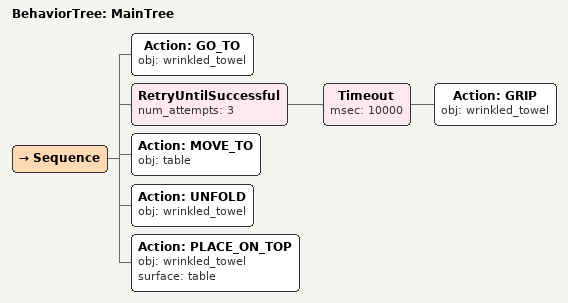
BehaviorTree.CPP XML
<root main_tree_to_execute="MainTree">
  <BehaviorTree ID="MainTree">
    <Sequence>
      <!-- Go to wrinkled_towel -->
      <Action ID="GO_TO" obj="wrinkled_towel" />
      <!-- Retry GRASP wrinkled_towel up to 3 attempts -->
      <RetryUntilSuccessful num_attempts="3">
        <!-- Timeout: GRASP wrinkled_towel within 10s -->
        <Timeout msec="10000">
          <!-- Grasp wrinkled_towel -->
          <Action ID="GRIP" obj="wrinkled_towel" />
        </Timeout>
      </RetryUntilSuccessful>
      <!-- Grip wrinkled_towel -->
      <Action ID="MOVE_TO" obj="table" />
      <!-- Move to table -->
      <Action ID="UNFOLD" obj="wrinkled_towel" />
      <!-- Place on table -->
      <Action ID="PLACE_ON_TOP" obj="wrinkled_towel" surface="table" />
    </Sequence>
  </BehaviorTree>
</root>
